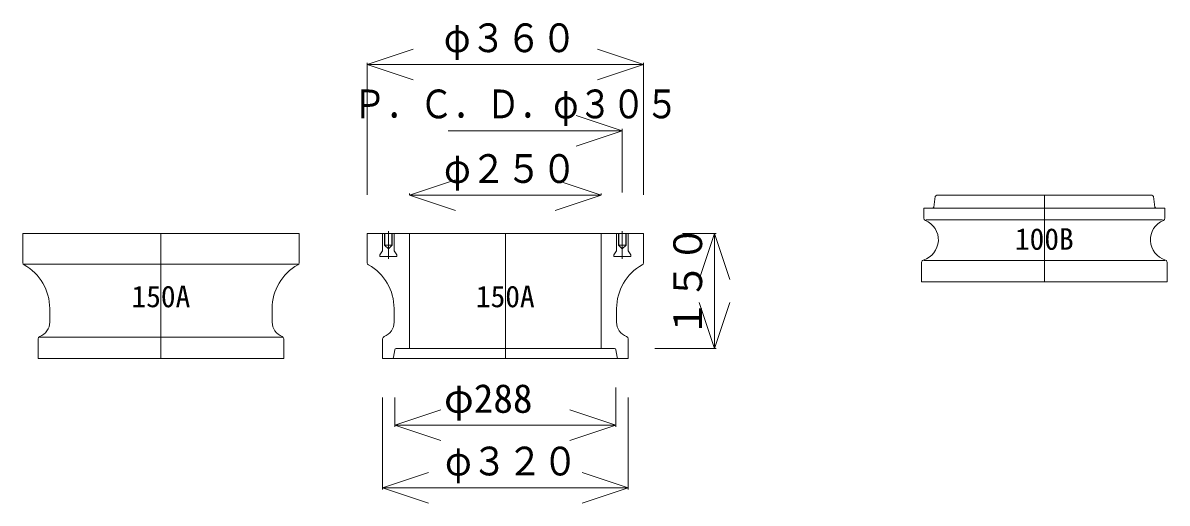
# Model space of a CAD drawing. Units: millimetres, scale not verified. Extents: x -6861 to 6861, y -5221 to 5221.
# Drawn here: x -6655 to -5163, y 661 to 1288 of the extents above; entities that cross this region are included whole.
import ezdxf
from ezdxf.enums import TextEntityAlignment as Align

# ---------------------------------------------------------------- set-up
doc = ezdxf.new("R2010")
doc.units = ezdxf.units.MM
doc.header["$LTSCALE"] = 20
for name, color, linetype, lineweight in [('0-0_0', 7, 'Continuous', 18), ('0-4_TEMP', 3, 'Continuous', 18), ('0-5_細線', 7, 'Continuous', 18)]:
    doc.layers.add(name, color=color, linetype=linetype, lineweight=lineweight)
doc.layers.add('0-8_注釈', color=1, linetype='Continuous')
doc.styles.add('ＭＳ ゴシック', font='')
doc.styles.get('ＭＳ ゴシック').set_extended_font_data('MS Gothic')

msp = doc.modelspace()

# ---------------------------------------------------------------- linework, layer by layer
at = {"layer": '0-0_0'}
for p, q in [((-6205.84, 1233.31), (-6145.84, 1253.31)), ((-5845.84, 1233.31), (-5905.84, 1253.31)), ((-6205.84, 1063.44), (-6205.84, 1235.6)), ((-5845.84, 1233.31), (-6205.84, 1233.31)), ((-6205.84, 1233.31), (-6145.84, 1213.31)), ((-5845.84, 1233.31), (-5905.84, 1213.31)), ((-5845.84, 1063.44), (-5845.84, 1235.6)), ((-5873.34, 1146.95), (-5933.34, 1166.95)), ((-5873.34, 1066.44), (-5873.34, 1149.23)), ((-5873.34, 1146.95), (-6100.51, 1146.95)), ((-5873.34, 1146.95), (-5933.34, 1126.95)), ((-6150.84, 1062.64), (-6090.84, 1082.64)), ((-5900.84, 1062.64), (-5960.84, 1082.64)), ((-6150.84, 1063.44), (-6150.84, 1064.93)), ((-5900.84, 1062.64), (-6150.84, 1062.64)), ((-6150.84, 1062.64), (-6090.84, 1042.64)), ((-5900.84, 1062.64), (-5960.84, 1042.64)), ((-5900.84, 1063.44), (-5900.84, 1064.93)), ((-5795.04, 1012.64), (-5750.88, 1012.64)), ((-5753.17, 1012.64), (-5773.17, 952.64)), ((-5753.17, 1012.64), (-5753.17, 862.64)), ((-5753.17, 1012.64), (-5733.17, 952.64)), ((-5753.17, 862.64), (-5773.17, 922.64)), ((-5753.17, 862.64), (-5733.17, 922.64)), ((-5831.04, 862.64), (-5750.88, 862.64)), ((-5881.84, 811.84), (-5881.84, 760.36)), ((-6185.84, 798.84), (-6185.84, 678.58)), ((-6169.84, 798.84), (-6169.84, 760.36)), ((-5865.84, 798.84), (-5865.84, 678.58)), ((-6169.84, 762.64), (-6109.84, 782.64)), ((-5881.84, 762.64), (-5941.84, 782.64)), ((-5881.84, 762.64), (-6169.84, 762.64)), ((-6169.84, 762.64), (-6109.84, 742.64)), ((-5881.84, 762.64), (-5941.84, 742.64)), ((-6185.84, 680.87), (-6125.84, 700.87)), ((-5865.84, 680.87), (-5925.84, 700.87)), ((-5865.84, 680.87), (-6185.84, 680.87)), ((-6185.84, 680.87), (-6125.84, 660.87)), ((-5865.84, 680.87), (-5925.84, 660.87))]:
    msp.add_line(p, q, dxfattribs=at)
at = {"layer": '0-4_TEMP'}
for p, q in [((-5323.18, 1062.64), (-5323.18, 949.64)), ((-6178.34, 1015.64), (-6178.34, 979.64)), ((-5873.34, 1015.64), (-5873.34, 979.64)), ((-6474.76, 1012.64), (-6474.76, 849.64)), ((-6025.84, 1012.64), (-6025.84, 849.64))]:
    msp.add_line(p, q, dxfattribs=at)
at = {"layer": '0-5_細線'}
for p, q in [((-5467.42, 1047.35), (-5465.43, 1060.93)), ((-5463.45, 1062.64), (-5182.91, 1062.64)), ((-5180.93, 1060.92), (-5179.03, 1047.36)), ((-5480.18, 1045.64), (-5323.18, 1045.64)), ((-5480.18, 1032.72), (-5480.18, 1045.64)), ((-5469.4, 1045.64), (-5480.18, 1045.64)), ((-5166.18, 1045.64), (-5323.18, 1045.64)), ((-5166.18, 1045.64), (-5177.05, 1045.64)), ((-5166.18, 1045.64), (-5166.18, 1032.72)), ((-5477.18, 1030.64), (-5323.18, 1030.64)), ((-5169.18, 1030.64), (-5323.18, 1030.64)), ((-6654.76, 1012.64), (-6654.76, 974.44)), ((-6654.76, 1012.64), (-6294.76, 1012.64)), ((-6294.76, 1012.64), (-6294.76, 974.44)), ((-6205.84, 1012.64), (-6205.84, 974.44)), ((-6205.84, 1012.64), (-5845.84, 1012.64)), ((-6185.84, 1012.64), (-6185.84, 990.14)), ((-6183.34, 1012.64), (-6183.34, 997.64)), ((-6182.74, 1012.64), (-6182.74, 997.04)), ((-6173.94, 1012.64), (-6173.94, 997.04)), ((-6173.34, 1012.64), (-6173.34, 997.64)), ((-6170.84, 1012.64), (-6170.84, 990.14)), ((-6150.84, 1012.64), (-6150.84, 862.64)), ((-5900.84, 1012.64), (-5900.84, 862.64)), ((-5880.84, 1012.64), (-5880.84, 990.14)), ((-5878.34, 1012.64), (-5878.34, 997.64)), ((-5877.74, 1012.64), (-5877.74, 997.04)), ((-5868.94, 1012.64), (-5868.94, 997.04)), ((-5865.84, 1012.64), (-5865.84, 990.14)), ((-5845.84, 1012.64), (-5845.84, 974.44)), ((-6183.34, 997.64), (-6178.34, 992.64)), ((-6183.34, 997.64), (-6173.34, 997.64)), ((-6173.34, 997.64), (-6178.34, 992.64)), ((-5880.84, 990.14), (-5884.34, 985.14)), ((-5884.34, 985.14), (-5884.34, 982.64)), ((-5878.34, 997.64), (-5873.34, 992.64)), ((-5868.34, 997.64), (-5873.34, 992.64)), ((-5865.84, 990.14), (-5862.34, 985.14)), ((-5862.34, 985.14), (-5862.34, 982.64)), ((-6474.76, 972.64), (-6654.17, 972.64)), ((-6474.76, 972.64), (-6295.36, 972.64)), ((-6189.34, 982.64), (-6167.34, 982.64)), ((-5862.34, 982.64), (-5884.34, 982.64)), ((-5483.18, 962.64), (-5483.18, 975.31)), ((-5480.18, 977.64), (-5323.18, 977.64)), ((-5166.18, 977.64), (-5323.18, 977.64)), ((-5163.18, 975.31), (-5163.18, 949.64)), ((-5483.18, 949.64), (-5483.18, 962.64)), ((-5483.18, 949.64), (-5163.18, 949.64)), ((-6619.76, 914.98), (-6619.76, 897.01)), ((-6329.76, 914.98), (-6329.76, 897.01)), ((-6170.84, 914.98), (-6170.84, 897.01)), ((-5880.84, 914.98), (-5880.84, 897.01)), ((-6634.76, 875.44), (-6634.76, 862.64)), ((-6474.76, 877.64), (-6633.8, 877.64)), ((-6474.76, 877.64), (-6315.72, 877.64)), ((-6314.76, 875.44), (-6314.76, 862.64)), ((-6185.84, 875.44), (-6185.84, 862.64)), ((-5865.84, 875.44), (-5865.84, 862.64)), ((-6634.76, 862.64), (-6634.76, 849.64)), ((-6314.76, 862.64), (-6314.76, 849.64)), ((-6185.84, 862.64), (-6185.84, 849.64)), ((-6170.09, 860.92), (-6171.43, 851.36)), ((-6168.1, 862.64), (-6025.84, 862.64)), ((-5883.58, 862.64), (-6025.84, 862.64)), ((-5881.6, 860.92), (-5880.26, 851.36)), ((-5865.84, 862.64), (-5865.84, 849.64)), ((-6634.76, 849.64), (-6314.76, 849.64)), ((-6185.84, 849.64), (-5865.84, 849.64))]:
    msp.add_line(p, q, dxfattribs=at)
for points in [[(-5868.34, 1012.64), (-5868.34, 997.64), (-5878.34, 997.64)], [(-6185.84, 990.14), (-6189.34, 985.14), (-6189.34, 982.64)], [(-6170.84, 990.14), (-6167.34, 985.14), (-6167.34, 982.64)]]:
    msp.add_lwpolyline(points, dxfattribs=at)
for centre, radius, start, end in [((-5463.45, 1060.64), 2, 90, 171.634), ((-5182.91, 1060.64), 2, 8, 90), ((-5469.4, 1047.64), 2, 270, 351.633), ((-5177.05, 1047.64), 2, 187.999, 270), ((-5488.86, 1004.55), 27.5, 286.539, 67.479), ((-5477.18, 1032.72), 3, 180, 247.479), ((-5157.49, 1004.55), 27.5, 112.521, 253.461), ((-5169.18, 1032.72), 3, 292.521, 0), ((-6651.76, 974.44), 3, 180, 240.968), ((-6684.76, 914.98), 65, 0, 60.968), ((-6264.76, 914.98), 65, 119.032, 180), ((-6297.76, 974.44), 3, 299.032, 0), ((-6202.84, 974.44), 3, 180, 240.968), ((-6235.84, 914.98), 65, 0, 60.968), ((-5815.84, 914.98), 65, 119.032, 180), ((-5815.84, 914.98), 65, 119.032, 180), ((-5848.84, 974.44), 3, 299.032, 0), ((-5480.18, 975.31), 3, 106.539, 180), ((-5166.18, 975.31), 3, 0, 73.461), ((-6639.76, 897.01), 20, 290.354, 0), ((-6309.76, 897.01), 20, 180, 249.646), ((-6190.84, 897.01), 20, 290.354, 0), ((-5860.84, 897.01), 20, 180, 249.646), ((-6631.76, 875.44), 3, 110.354, 180), ((-6317.76, 875.44), 3, 0, 69.646), ((-6182.84, 875.44), 3, 110.354, 180), ((-5868.84, 875.44), 3, 0, 69.646), ((-6173.41, 851.64), 2, 270, 352.001), ((-6168.1, 860.64), 2, 90, 172.001), ((-5883.58, 860.64), 2, 7.999, 90), ((-5878.28, 851.64), 2, 187.999, 270)]:
    msp.add_arc(centre, radius, start, end, dxfattribs=at)

# ---------------------------------------------------------------- texts
at = {"layer": '0-0_0', "style": 'ＭＳ ゴシック'}
for s, width, p in [('φ３６０', 0.9, (-6106.06, 1238.19)), ('Ｐ．Ｃ．Ｄ．φ３０５', 0.85, (-6224.57, 1151.83)), ('φ２５０', 0.9, (-6105.84, 1067.52)), ('φ３２０', 0.9, (-6104.57, 685.75))]:
    msp.add_text(s, height=37.54, dxfattribs=dict(at, width=width)).set_placement(p, align=Align.BOTTOM_LEFT)
at = {"layer": '0-0_0', "style": 'ＭＳ ゴシック', "width": 0.95}
msp.add_text('１５０', height=37.54, rotation=90, dxfattribs=at).set_placement((-5758.05, 877.64), align=Align.BOTTOM_LEFT)
at = {"layer": '0-0_0', "style": 'ＭＳ ゴシック'}
msp.add_text('φ288', height=37.54, dxfattribs=at).set_placement((-6105.84, 767.52), align=Align.BOTTOM_LEFT)
at = {"layer": '0-8_注釈', "style": 'ＭＳ ゴシック'}
for s, p in [('100B', (-5361.58, 983.1)), ('150A', (-6513.16, 908.1)), ('150A', (-6064.24, 908.1))]:
    msp.add_text(s, height=28.15, dxfattribs=at).set_placement(p, align=Align.BOTTOM_LEFT)

doc.saveas('drawing.dxf')
